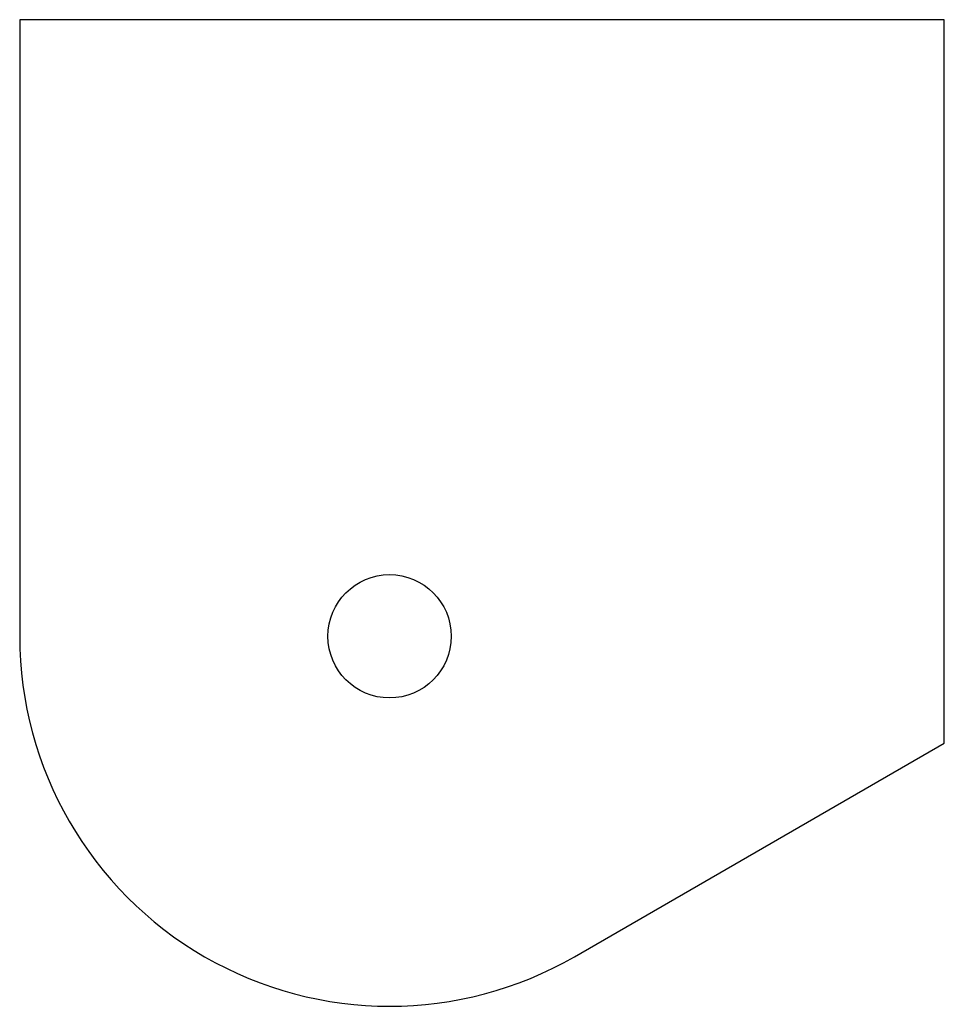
# Model space of a CAD drawing. Header units: millimetres. Extents: x -6 to 9, y -6 to 10.
import ezdxf

# ---------------------------------------------------------------- set-up
doc = ezdxf.new("R2010")
doc.units = ezdxf.units.MM

msp = doc.modelspace()

# ---------------------------------------------------------------- linework, layer by layer
at = {"color": 7, "linetype": 'Continuous', "lineweight": 25}
for p, q in [((9, 10), (-6, 10)), ((-6, 10), (-6, 0)), ((9, -1.732), (9, 10)), ((3, -5.196), (9, -1.732))]:
    msp.add_line(p, q, dxfattribs=at)
msp.add_circle((0, 0), 1, dxfattribs=at)
msp.add_arc((0, 0), 6, 180, 300, dxfattribs=at)

doc.saveas('drawing.dxf')
